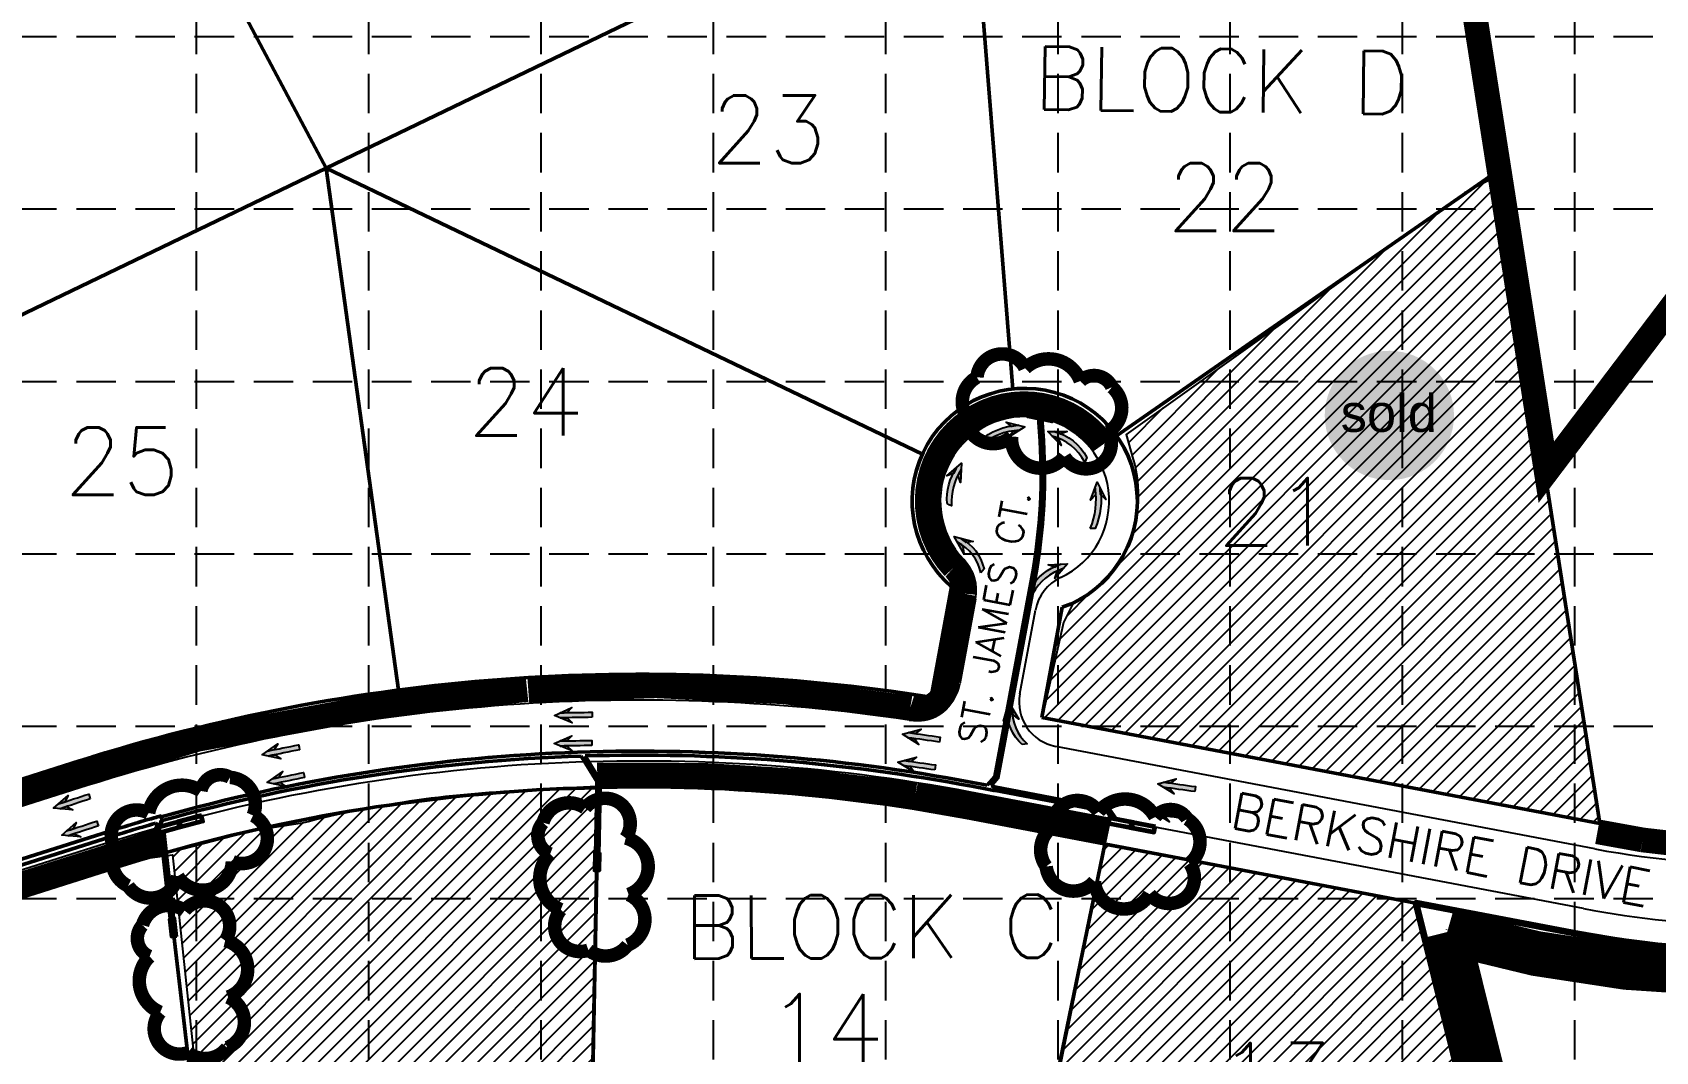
# Model space of a CAD drawing. Header units: feet. Extents: x 3975 to 8879, y 4296 to 7363.
# Drawn here: x 5742 to 6463, y 5379 to 5831 of the extents above; entities that cross this region are included whole.
import ezdxf
from ezdxf.enums import TextEntityAlignment as Align

# ---------------------------------------------------------------- set-up
doc = ezdxf.new("R2010")
doc.units = ezdxf.units.FT
doc.header["$LTSCALE"] = 100
doc.header["$MEASUREMENT"] = 0
for name, pattern in [('BORDER2', [0.875, 0.25, -0.125, 0.25, -0.125, 0, -0.125]), ('DASHED', [0.75, 0.5, -0.25]), ('HIDDEN', [0.375, 0.25, -0.125]), ('PHANTOM', [2.5, 1.25, -0.25, 0.25, -0.25, 0.25, -0.25]), ('PHANTOM2', [1.25, 0.625, -0.125, 0.125, -0.125, 0.125, -0.125])]:
    doc.linetypes.add(name, pattern=pattern)
for name, color, linetype in [('BASE', 7, 'Continuous'), ('E-Storm-Flow Arrows-Phase 2', 7, 'Continuous'), ('EROSION BLANKET', 84, 'Continuous'), ('grid', 254, 'HIDDEN'), ('LIMITS OF DISTURBANCE', 1, 'DASHED'), ('P-Paving-BOC', 7, 'Continuous'), ('P-Storm-Drainage Area-Paving Flow Arrows', 7, 'Continuous'), ('P-Survey-Block No', 7, 'Continuous'), ('P-Survey-Lot No', 150, 'Continuous'), ('P-Survey-Phase Lines', 150, 'Continuous'), ('SILT FENCE', 200, 'Continuous'), ('SODDED LOT', 2, 'Continuous'), ('street_names', 150, 'Continuous')]:
    doc.layers.add(name, color=color, linetype=linetype)
for name, color, linetype, lineweight in [('P-Storm-Headwalls', 7, 'Continuous', 40), ('P-Storm-Inlet', 7, 'Continuous', 50), ('P-Storm-Pipe', 7, 'Continuous', 50), ('P-Survey-Boundary', 150, 'PHANTOM', 90), ('P-Survey-Lot Lines', 150, 'BORDER2', 50), ('P-Survey-ROW', 150, 'PHANTOM2', 50)]:
    doc.layers.add(name, color=color, linetype=linetype, lineweight=lineweight)
doc.styles.add('L100', font='simplex', dxfattribs={"height": 4})
doc.styles.add('L140', font='simplex', dxfattribs={"height": 5.600000000000001})
doc.styles.add('ryland', font='ARIAL.TTF', dxfattribs={"height": 25})
pattern_1 = [(45, (0, 0), (-3.535533905932737, 3.535533905932738), [])]

# ---------------------------------------------------------------- blocks, each defined once
blk = doc.blocks.new('Sold')
h = blk.add_hatch(color=7)
h.paths.add_polyline_path([(38.78496247210744, 18.77409050585028, 1), (0.5207856342430404, 18.77409050585028, 1)])
h.paths.add_polyline_path([(2.416219880599712, 10.89449421479345), (36.58703529336928, 10.89449421479345), (36.58703529336928, 27.85845966292506), (2.416219880599712, 27.85845966292506)], flags=24)
at = {"layer": 'BASE', "color": 7, "style": 'ryland'}
blk.add_text('sold', height=11.12714691139804, dxfattribs=at).set_placement((19.50162758698563, 13.90398517682713), align=Align.CENTER)

msp = doc.modelspace()

# ---------------------------------------------------------------- hatches: boundary and pattern name
at = {"layer": 'P-Storm-Drainage Area-Paving Flow Arrows'}
h = msp.add_hatch(color=256, dxfattribs=at)
edge = h.paths.add_edge_path()
edge.add_arc((6181.304866310286, 5630.070109335438), 27.03941782992351, 91.99139492106133, 132.3654377791952, ccw=False)
edge.add_arc((11628.50512020365, -27464.25576764899), 33566.44135350265, 99.34095181264291, 99.34605968869894)
edge.add_line((6177.412540811847, 5656.607367677551), (6174.825085969067, 5658.459414501092))
edge.add_line((6174.825085969067, 5658.459414501092), (6183.145769899551, 5656.416752285019))
edge.add_line((6183.145769899551, 5656.416752285019), (6175.928197997927, 5651.800162001613))
edge.add_line((6175.928197997927, 5651.800162001613), (6177.780244821462, 5654.387616844396))
edge.add_arc((11628.87282421327, -27466.47551851275), 33566.44135353286, 99.34095181263439, 99.34605968869039, ccw=False)
edge.add_arc((6181.639185073949, 5627.932254724157), 26.95642822786542, 91.92652638874678, 132.4303063115344)
edge.add_line((6163.451874462229, 5647.828755811456), (6163.268022457424, 5648.938631228039))
edge.add_line((6163.268022457424, 5648.938631228039), (6163.084170452616, 5650.048506644618))
h = msp.add_hatch(color=256, dxfattribs=at)
edge = h.paths.add_edge_path()
edge.add_arc((6189.769275020745, 5630.620519897281), 22.36576380966777, 26.93824825255161, 75.76380162422012)
edge.add_arc((19568.91503397961, 36439.49789779356), 33566.44135348932, 246.5203642915588, 246.5254721676148)
edge.add_line((6198.01416843989, 5651.107306839519), (6199.184764505544, 5648.14847178986))
edge.add_line((6199.184764505544, 5648.14847178986), (6193.299439291756, 5654.374963348349))
edge.add_line((6193.299439291756, 5654.374963348349), (6201.86712298155, 5654.34261846283))
edge.add_line((6201.86712298155, 5654.34261846283), (6198.908287931893, 5653.17202239717))
edge.add_arc((19569.80915348182, 36441.56261338182), 33566.44135352146, 246.5203642915636, 246.5254721676196, ccw=False)
edge.add_arc((6190.62538368383, 5632.637703498007), 22.42119779501118, 27.002528736483725, 75.69952114032372, ccw=False)
edge.add_line((6210.602367931469, 5642.817595979393), (6210.155308185461, 5641.785238200566))
edge.add_line((6210.155308185461, 5641.785238200566), (6209.70824843946, 5640.75288042174))
h = msp.add_hatch(color=256, dxfattribs=at)
edge = h.paths.add_edge_path()
edge.add_arc((6175.519433511243, 5623.873706418003), 26.98540968799543, 147.3592793190226, 183.2686271614714, ccw=False)
edge.add_arc((36505.62226949046, -8693.769675377716), 33566.4413534845, 154.7239457533688, 154.7290536294248)
edge.add_line((6151.518264953472, 5635.722821520611), (6148.52418793154, 5634.645555171579))
edge.add_line((6148.52418793154, 5634.645555171579), (6154.932114137334, 5640.332798066084))
edge.add_line((6154.932114137334, 5640.332798066084), (6154.631202987985, 5631.770339162232))
edge.add_line((6154.631202987985, 5631.770339162232), (6153.553936638948, 5634.76441618416))
edge.add_arc((36507.65794122695, -8694.728080724368), 33566.44135353498, 154.7239457533902, 154.7290536294462, ccw=False)
edge.add_arc((6177.451685777169, 5622.942405740958), 26.88372415032252, 147.2890393168188, 183.3388671637043)
edge.add_line((6150.613595732913, 5621.376664074176), (6149.595759890173, 5621.855866742406))
edge.add_line((6149.595759890173, 5621.855866742406), (6148.577924047434, 5622.335069410631))
h = msp.add_hatch(color=256, dxfattribs=at)
edge = h.paths.add_edge_path()
edge.add_arc((6182.272245630355, 5623.9162225008), 32.48262632772731, 337.014389972121, 369.34474150033)
edge.add_arc((39736.42584796889, 7353.910712705396), 33566.44135351999, 182.9452845024264, 182.9503923784825)
edge.add_line((6214.477692937861, 5626.202105703537), (6212.348946229293, 5623.837060788366))
edge.add_line((6212.348946229293, 5623.837060788366), (6215.305768085541, 5631.878419784854))
edge.add_line((6215.305768085541, 5631.878419784854), (6219.089633664901, 5624.191508098275))
edge.add_line((6219.089633664901, 5624.191508098275), (6216.724588749727, 5626.320254806838))
edge.add_arc((39738.67274379096, 7354.028861849505), 33566.44135353227, 182.9452845024951, 182.9503923785511, ccw=False)
edge.add_arc((6184.383408129967, 5624.050605920708), 32.61394452188323, -22.918749324044825, 9.277880796535328, ccw=False)
edge.add_line((6214.422743306171, 5611.349908323797), (6213.299295400236, 5611.29083377215))
edge.add_line((6213.299295400236, 5611.29083377215), (6212.175847494303, 5611.231759220502))
h = msp.add_hatch(color=256, dxfattribs=at)
edge = h.paths.add_edge_path()
edge.add_arc((6143.915950974771, 5587.299474534095), 20.16511894908048, 12.23762468132107, 62.53440530672616)
edge.add_arc((26684.88691471872, 32159.9745877644), 33566.44135349795, 232.2894629001073, 232.2945707761633)
edge.add_line((6155.58384500085, 5603.361463921037), (6155.991147857871, 5600.205659050218))
edge.add_line((6155.991147857871, 5600.205659050218), (6151.817085844507, 5607.687868370238))
edge.add_line((6151.817085844507, 5607.687868370238), (6160.113900878565, 5605.550320641976))
edge.add_line((6160.113900878565, 5605.550320641976), (6156.958096007747, 5605.143017784951))
edge.add_arc((26686.26116574602, 32161.75614164872), 33566.44135352657, 232.2894629001011, 232.29457077615712, ccw=False)
edge.add_arc((6145.24597935388, 5589.047234746549), 20.21551366382112, 12.304660431351408, 62.46736955675391, ccw=False)
edge.add_line((6164.997107157035, 5593.35535999955), (6164.30998165358, 5592.464583067591))
edge.add_line((6164.30998165358, 5592.464583067591), (6163.622856150131, 5591.573806135633))
h = msp.add_hatch(color=256, dxfattribs=at)
edge = h.paths.add_edge_path()
edge.add_arc((6206.054230380088, 5573.3852404142), 23.15165141876166, 107.31158529660411, 151.5103638137891, ccw=False)
edge.add_arc((20877.29949198174, -24591.5679332839), 33566.44135352351, 115.9308442534637, 115.9359521295197)
edge.add_line((6196.47394634683, 5594.179472373733), (6193.465404473682, 5595.215655657486))
edge.add_line((6193.465404473682, 5595.215655657486), (6202.022942440299, 5595.633739321249))
edge.add_line((6202.022942440299, 5595.633739321249), (6196.423942357776, 5589.148567922136))
edge.add_line((6196.423942357776, 5589.148567922136), (6197.460125641524, 5592.157109795286))
edge.add_arc((20878.28567129684, -24593.59029585215), 33566.44135352325, 115.93084425350261, 115.9359521295587, ccw=False)
edge.add_arc((6206.994751478882, 5571.418441331001), 23.08503435424764, 107.2444337956226, 151.5775153147942)
edge.add_line((6186.692344341146, 5582.406210692905), (6186.199254693802, 5583.417391982134))
edge.add_line((6186.199254693802, 5583.417391982134), (6185.706165046454, 5584.428573271358))
h = msp.add_hatch(color=256, dxfattribs=at)
edge = h.paths.add_edge_path()
edge.add_arc((6203.110903848911, -7330.213342051056), 12859.45816224344, 90.94516535661927, 91.00811751297526)
edge.add_arc((5487.254356824363, 39090.12475457638), 33566.44135350855, 270.8357566806266, 270.8408645566826)
edge.add_line((5979.852902444194, 5527.298118379875), (5982.137985607559, 5525.083757312544))
edge.add_line((5982.137985607559, 5525.083757312544), (5974.210916631821, 5528.334576817507))
edge.add_line((5974.210916631821, 5528.334576817507), (5982.031902463507, 5531.832923658588))
edge.add_line((5982.031902463507, 5531.832923658588), (5979.81754139618, 5529.547840495219))
edge.add_arc((5487.218995766147, 39092.37447670192), 33566.44135351889, 270.8357566806437, 270.8408645566997, ccw=False)
edge.add_arc((5850.635679880945, 13346.31885320901), 7817.833291966575, 270.9248668151779, 271.0284160544751)
edge.add_line((5990.952359916487, 5529.744884373004), (5990.97004044049, 5528.620023315327))
edge.add_line((5990.97004044049, 5528.620023315327), (5990.987720964498, 5527.495162257653))
h = msp.add_hatch(color=256, dxfattribs=at)
edge = h.paths.add_edge_path()
edge.add_arc((6195.369083721607, 5530.390344997762), 20.11787540011546, 177.4628875876738, 228.3662336155931, ccw=False)
edge.add_arc((39460.74339111225, 9865.252292363386), 33566.44135349653, 187.4185239679698, 187.4236318440259)
edge.add_line((6175.657431293239, 5528.313534992992), (6173.719627077581, 5525.78966597464))
edge.add_line((6173.719627077581, 5525.78966597464), (6176.040268598375, 5534.037142736169))
edge.add_line((6176.040268598375, 5534.037142736169), (6180.412136928593, 5526.668763178681))
edge.add_line((6180.412136928593, 5526.668763178681), (6177.888267910239, 5528.606567394335))
edge.add_arc((39462.97422774965, 9865.545324774932), 33566.44135351808, 187.4185239679826, 187.4236318440386, ccw=False)
edge.add_arc((6197.549949216993, 5530.662253804126), 20.0689018728056, 177.3963245193803, 228.4327966839212)
edge.add_line((6184.234271824013, 5515.64714281731), (6183.118853515508, 5515.500626616641))
edge.add_line((6183.118853515508, 5515.500626616641), (6182.003435207007, 5515.354110415969))
h = msp.add_hatch(color=256, dxfattribs=at)
edge = h.paths.add_edge_path()
edge.add_arc((4342.411490192385, -7215.98191973432), 12859.4581622422, 81.94099378930933, 82.00394594566532)
edge.add_arc((10900.45536057056, 38744.35206724035), 33566.44135349843, 261.8315851133141, 261.8366929893701)
edge.add_line((6134.187229505013, 5518.027063703796), (6136.097591845135, 5515.482360237878))
edge.add_line((6136.097591845135, 5515.482360237878), (6128.776982528917, 5519.933756562546))
edge.add_line((6128.776982528917, 5519.933756562546), (6137.049103533825, 5522.164958946938))
edge.add_line((6137.049103533825, 5522.164958946938), (6134.504400067911, 5520.254596606812))
edge.add_arc((10900.77253113346, 38746.57960016377), 33566.44135351862, 261.8315851133191, 261.836692989375, ccw=False)
edge.add_arc((7230.288955180707, 13260.91692145533), 7817.833291966944, 261.9206952478569, 262.0242444871542)
edge.add_line((6145.532842267801, 5518.706542210599), (6145.374256986348, 5517.592775759085))
edge.add_line((6145.374256986348, 5517.592775759085), (6145.215671704898, 5516.479009307579))
h = msp.add_hatch(color=256, dxfattribs=at)
edge = h.paths.add_edge_path()
edge.add_arc((8423.021746684353, -7088.567282203124), 12859.45816224213, 101.4916975924246, 101.5546497487806)
edge.add_arc((-777.2420089704719, 38416.54656697802), 33566.44135350377, 281.3822889164237, 281.3873967924797)
edge.add_line((5850.1734976807, 5510.873061632351), (5852.825281358332, 5509.114356618127))
edge.add_line((5852.825281358332, 5509.114356618127), (5844.437117150034, 5510.859335476055))
edge.add_line((5844.437117150034, 5510.859335476055), (5851.485663363218, 5515.73008965591))
edge.add_line((5851.485663363218, 5515.73008965591), (5849.726958348999, 5513.078305978275))
edge.add_arc((-777.6885483225788, 38418.75181133414), 33566.4413535178, 281.3822889164544, 281.38739679251046, ccw=False)
edge.add_arc((4291.992502384839, 13174.15266818462), 7817.833291966964, 281.4713990509792, 281.5749482902765)
edge.add_line((5860.637605999981, 5515.310071558723), (5860.860875665829, 5514.207449385756))
edge.add_line((5860.860875665829, 5514.207449385756), (5861.084145331679, 5513.104827212794))
h = msp.add_hatch(color=256, dxfattribs=at)
edge = h.paths.add_edge_path()
edge.add_arc((6203.033718559923, -7342.742004741256), 12859.45816224346, 90.94516535662295, 91.00811751297894)
edge.add_arc((5487.177171524345, 39077.59609187598), 33566.4413534985, 270.8357566806442, 270.8408645567002)
edge.add_line((5979.775717154377, 5514.769455689675), (5982.060800317744, 5512.555094622342))
edge.add_line((5982.060800317744, 5512.555094622342), (5974.133731342004, 5515.805914127307))
edge.add_line((5974.133731342004, 5515.805914127307), (5981.954717173691, 5519.304260968388))
edge.add_line((5981.954717173691, 5519.304260968388), (5979.740356106364, 5517.019177805019))
edge.add_arc((5487.141810455926, 39079.84581402193), 33566.44135352939, 270.8357566806783, 270.8408645567343, ccw=False)
edge.add_arc((5850.558494590626, 13333.79019051982), 7817.833291967589, 270.9248668151815, 271.0284160544787)
edge.add_line((5990.875174626672, 5517.216221682803), (5990.892855150675, 5516.091360625126))
edge.add_line((5990.892855150675, 5516.091360625126), (5990.910535674682, 5514.966499567453))
h = msp.add_hatch(color=256, dxfattribs=at)
edge = h.paths.add_edge_path()
edge.add_arc((4340.374440467612, -7228.344111077256), 12859.45816224243, 81.94099378930201, 82.00394594565803)
edge.add_arc((10898.41831084744, 38731.98987589742), 33566.44135349843, 261.8315851133141, 261.8366929893701)
edge.add_line((6132.150179781895, 5505.664872360861), (6134.060542122017, 5503.120168894944))
edge.add_line((6134.060542122017, 5503.120168894944), (6126.739932805799, 5507.571565219612))
edge.add_line((6126.739932805799, 5507.571565219612), (6135.012053810708, 5509.802767604004))
edge.add_line((6135.012053810708, 5509.802767604004), (6132.467350344793, 5507.892405263876))
edge.add_arc((10898.73548141034, 38734.21740883104), 33566.44135352873, 261.8315851133215, 261.8366929893776, ccw=False)
edge.add_arc((7228.251905457589, 13248.55473011289), 7817.833291967442, 261.9206952478575, 262.0242444871547)
edge.add_line((6143.495792544683, 5506.344350867663), (6143.33720726323, 5505.230584416153))
edge.add_line((6143.33720726323, 5505.230584416153), (6143.17862198178, 5504.116817964643))
h = msp.add_hatch(color=256, dxfattribs=at)
edge = h.paths.add_edge_path()
edge.add_arc((8425.239036648114, -7100.898420495691), 12859.45816224213, 101.4916975924246, 101.5546497487806)
edge.add_arc((-775.024719006713, 38404.21542867525), 33566.44135349377, 281.3822889164272, 281.3873967924832)
edge.add_line((5852.390787644459, 5498.541923339784), (5855.042571322092, 5496.78321832556))
edge.add_line((5855.042571322092, 5496.78321832556), (5846.654407113794, 5498.528197183489))
edge.add_line((5846.654407113794, 5498.528197183489), (5853.702953326978, 5503.398951363344))
edge.add_line((5853.702953326978, 5503.398951363344), (5851.944248312759, 5500.747167685709))
edge.add_arc((-775.4712583690207, 38406.42067305178), 33566.44135352982, 281.38228891646804, 281.38739679252404, ccw=False)
edge.add_arc((4294.209792348598, 13161.82152989255), 7817.833291967458, 281.4713990509784, 281.5749482902757)
edge.add_line((5862.854895963741, 5502.978933266157), (5863.078165629589, 5501.87631109319))
edge.add_line((5863.078165629589, 5501.87631109319), (5863.301435295439, 5500.773688920227))
h = msp.add_hatch(color=256, dxfattribs=at)
edge = h.paths.add_edge_path()
edge.add_arc((4455.752975891158, -7237.968490682386), 12859.4581622422, 81.94099378930933, 82.00394594566532)
edge.add_arc((11013.79684626933, 38722.36549629228), 33566.44135349843, 261.8315851133141, 261.8366929893701)
edge.add_line((6247.528715203785, 5496.04049275573), (6249.439077543908, 5493.495789289813))
edge.add_line((6249.439077543908, 5493.495789289813), (6242.11846822769, 5497.947185614481))
edge.add_line((6242.11846822769, 5497.947185614481), (6250.390589232598, 5500.178387998872))
edge.add_line((6250.390589232598, 5500.178387998872), (6247.845885766684, 5498.268025658746))
edge.add_arc((11014.11401683223, 38724.59302921571), 33566.44135351862, 261.8315851133191, 261.836692989375, ccw=False)
edge.add_arc((7343.63044087948, 13238.93035050726), 7817.833291966944, 261.9206952478569, 262.0242444871542)
edge.add_line((6258.874327966574, 5496.719971262533), (6258.715742685121, 5495.60620481102))
edge.add_line((6258.715742685121, 5495.60620481102), (6258.557157403671, 5494.492438359513))
h = msp.add_hatch(color=256, dxfattribs=at)
edge = h.paths.add_edge_path()
edge.add_arc((9739.07430522627, -6739.719171527804), 12859.45816224301, 107.9865031860047, 108.0494553423606)
edge.add_arc((-4549.36936937139, 37432.67737833509), 33566.4413535022, 287.8770945100087, 287.8822023860647)
edge.add_line((5757.576085142446, 5487.836471926133), (5760.409782616648, 5486.389005648559))
edge.add_line((5760.409782616648, 5486.389005648559), (5751.878072653575, 5487.173973868294))
edge.add_line((5751.878072653575, 5487.173973868294), (5758.330435821705, 5492.810751276222))
edge.add_line((5758.330435821705, 5492.810751276222), (5756.882969544135, 5489.977053802018))
edge.add_arc((-4550.062484990105, 37434.81796023138), 33566.44135352788, 287.87709451003116, 287.8822023860872, ccw=False)
edge.add_arc((3342.577724211239, 12925.68328797493), 7817.833291967389, 287.9662046445575, 288.0697538838547)
edge.add_line((5767.471151903278, 5493.428633744522), (5767.817709702431, 5492.358342806574))
edge.add_line((5767.817709702431, 5492.358342806574), (5768.164267501586, 5491.288051868632))
h = msp.add_hatch(color=256, dxfattribs=at)
edge = h.paths.add_edge_path()
edge.add_arc((4453.715926166385, -7250.330682025321), 12859.45816224243, 81.94099378930201, 82.00394594565803)
edge.add_arc((11011.75979654622, 38710.00330494935), 33566.44135349843, 261.8315851133141, 261.8366929893701)
edge.add_line((6245.491665480668, 5483.678301412796), (6247.40202782079, 5481.133597946879))
edge.add_line((6247.40202782079, 5481.133597946879), (6240.081418504572, 5485.584994271547))
edge.add_line((6240.081418504572, 5485.584994271547), (6248.35353950948, 5487.816196655938))
edge.add_line((6248.35353950948, 5487.816196655938), (6245.808836043566, 5485.90583431581))
edge.add_arc((11012.07696710911, 38712.23083788298), 33566.44135352873, 261.8315851133215, 261.8366929893776, ccw=False)
edge.add_arc((7341.593391156362, 13226.56815916483), 7817.833291967442, 261.9206952478575, 262.0242444871547)
edge.add_line((6256.837278243456, 5484.357779919597), (6256.678692962003, 5483.244013468087))
edge.add_line((6256.678692962003, 5483.244013468087), (6256.520107680553, 5482.130247016577))
h = msp.add_hatch(color=256, dxfattribs=at)
edge = h.paths.add_edge_path()
edge.add_arc((9742.672178606888, -6751.720365364703), 12859.45816224301, 107.9865031860047, 108.0494553423606)
edge.add_arc((-4545.771495990772, 37420.67618449819), 33566.4413535022, 287.8770945100087, 287.8822023860647)
edge.add_line((5761.173958523064, 5475.835278089234), (5764.007655997267, 5474.38781181166))
edge.add_line((5764.007655997267, 5474.38781181166), (5755.475946034194, 5475.172780031395))
edge.add_line((5755.475946034194, 5475.172780031395), (5761.928309202323, 5480.809557439323))
edge.add_line((5761.928309202323, 5480.809557439323), (5760.480842924754, 5477.975859965119))
edge.add_arc((-4546.464611609486, 37422.81676639448), 33566.44135352788, 287.87709451003116, 287.8822023860872, ccw=False)
edge.add_arc((3346.175597591858, 12913.68209413804), 7817.833291967389, 287.9662046445575, 288.0697538838547)
edge.add_line((5771.069025283897, 5481.427439907623), (5771.41558308305, 5480.357148969675))
edge.add_line((5771.41558308305, 5480.357148969675), (5771.762140882205, 5479.286858031733))
at = {"layer": 'SODDED LOT'}
h = msp.add_hatch(dxfattribs=at)
h.set_pattern_fill('ANSI31', color=256, scale=40, style=0)
h.set_pattern_definition(pattern_1)
edge = h.paths.add_edge_path()
edge.add_line((6190.815909259729, 5527.394672238923), (6438.698896299409, 5480.619660199776))
edge.add_line((6438.698896299409, 5480.619660199776), (6392.694636957987, 5767.442598338406))
edge.add_line((6392.694636957987, 5767.442598338406), (6378.382258052114, 5760.292826674439))
edge.add_line((6378.382258052114, 5760.292826674439), (6228.102424666335, 5653.046223145218))
edge.add_line((6228.102424666335, 5653.046223145218), (6231.282955103763, 5641.924353731572))
edge.add_arc((6177.674457843566, 5626.593886262529), 55.75745879535651, -61.536394871986715, 15.958985533663224, ccw=False)
edge.add_line((6204.248486698378, 5577.576387328581), (6200.272827682869, 5569.63219897165))
edge.add_line((6200.272827682869, 5569.63219897165), (6190.815909259729, 5527.394672238923))
h = msp.add_hatch(dxfattribs=at)
h.set_pattern_fill('ANSI31', color=256, scale=40, style=0)
h.set_pattern_definition(pattern_1)
edge = h.paths.add_edge_path()
edge.add_line((5844.415975392518, 4898.000750059886), (5981.124458747012, 4863.289022463678))
edge.add_line((5981.124458747012, 4863.289022463678), (5993.390578852841, 5495.810178721661))
edge.add_line((5993.390578852841, 5495.810178721661), (5964.736295986817, 5495.025832853934))
edge.add_arc((5977.25376350136, 5037.728778472319), 457.4683409145151, 91.567950215954, 104.5550434135952)
edge.add_line((5862.287405284225, 5480.515430729779), (5840.272292856758, 5477.041674553499))
edge.add_line((5840.272292856758, 5477.041674553499), (5794.626107439586, 5465.144637293708))
edge.add_line((5794.626107439586, 5465.144637293708), (5804.647855792418, 5466.489642430013))
edge.add_line((5804.647855792418, 5466.489642430013), (5835.832843775081, 5172.754932654775))
edge.add_line((5835.832843775081, 5172.754932654775), (5844.415975392518, 4898.000750059886))
h = msp.add_hatch(dxfattribs=at)
h.set_pattern_fill('ANSI31', color=256, scale=40, style=0)
h.set_pattern_definition(pattern_1)
h.paths.add_polyline_path([(6218.714811914024, 5470.767843269919), (6175.323173186634, 5256.082276307005), (6414.244830562429, 5213.436124054646), (6356.038854756242, 5444.943804649272)])

# ---------------------------------------------------------------- linework, layer by layer
at = {"layer": 'BASE', "color": 170, "const_width": 6}
for points in [[(6183.245396747847, 5682.40097456533, 0.5205670505517462), (6183.245396747847, 5682.40097456533, 0.7651954600696135), (6161.878802005389, 5678.402538328219, 0.4178788784126488), (6156.879934661951, 5661.541347851469, 0.6649002420699669), (6177.254863039805, 5652.126264159686, 0.744833174426672), (6200.712363766768, 5643.158857136495, 0.9756416855879776), (6220.160390296904, 5654.300396982955, 0.5205670505517462), (6221.818218005279, 5674.01530839916, 0.5205670505517462), (6207.785575666478, 5676.725120336338, 0.5402640007904789), (6183.245396747847, 5682.40097456533)], [(5794.050404707747, 5485.003104208555, 0.5205670505517462), (5794.050404707747, 5485.003104208555, 0.7651954600696135), (5779.092960676024, 5469.229907599481, 0.4178788784126488), (5784.936722512188, 5452.642597190234, 0.6649002420699669), (5806.960413093651, 5456.971403087705, 0.744833174426672), (5831.217810067257, 5463.471204710825, 0.9756416855879776), (5840.430897145766, 5483.903499553815, 0.5205670505517462), (5830.207281317919, 5500.841734534594, 0.5205670505517462), (5817.253523388775, 5494.803664705859, 0.5402640007904789), (5794.050404707747, 5485.003104208555)], [(5977.051670953623, 5442.088885583616, 0.5205670505517462), (5977.051670953623, 5442.088885583616, 0.7651954600696135), (5989.337591755013, 5424.156372840204, 0.4178788784126488), (6006.781532397978, 5426.391849043431, 0.6649002420699669), (6007.167335786274, 5448.83361062918, 0.744833174426672), (6005.898821349635, 5473.914671216783, 0.9756416855879776), (5987.852803398816, 5487.207559623212, 0.5205670505517462), (5969.147286515165, 5480.763200619014, 0.5205670505517462), (5972.33470539631, 5466.831277111483, 0.5402640007904789), (5977.051670953623, 5442.088885583616)], [(6215.893460385703, 5485.530549879915, 0.5205670505517462), (6215.893460385703, 5485.530549879915, 0.7651954600696135), (6195.2627636384, 5478.682687808336, 0.4178788784126488), (6192.587215132107, 5461.300804734256, 0.6649002420699669), (6214.047150138072, 5454.724126479556, 0.744833174426672), (6238.500937903725, 5449.007397258453, 0.9756416855879776), (6256.265802205057, 5462.673751652448, 0.5205670505517462), (6255.245466713937, 5482.431915543484, 0.5205670505517462), (6240.975401276178, 5483.221449675517, 0.5402640007904789), (6215.893460385703, 5485.530549879915)], [(5799.203110583129, 5396.575020970297, 0.5205670505517462), (5799.203110583129, 5396.575020970297, 0.7651954600696135), (5811.489031384519, 5378.642508226886, 0.4178788784126488), (5828.932972027485, 5380.877984430113, 0.6649002420699669), (5829.31877541578, 5403.319746015862, 0.744833174426672), (5828.050260979141, 5428.400806603465, 0.9756416855879776), (5810.004243028322, 5441.693695009893, 0.5205670505517462), (5791.298726144671, 5435.249336005696, 0.5205670505517462), (5794.486145025816, 5421.317412498165, 0.5402640007904789), (5799.203110583129, 5396.575020970297)]]:
    msp.add_lwpolyline(points, format="xyb", close=True, dxfattribs=at)
at = {"layer": 'E-Storm-Flow Arrows-Phase 2'}
for points, elevation in [([(6265.40734450507, 5404.02336555003, 0, 10.00000022769336, 0), (6291.426620590069, 5418.956458899946, 0, 0, 0), (6328.800659587921, 5440.40632596754, 0, 0, 0)], 58035.42817382812), ([(6369.65798484175, 5433.355848747147, 0, 0.3574907698503117, 0), (6370.713432382769, 5433.165514050089, 0, 0.3574907698503117, 0)], 57536.42817382812)]:
    msp.add_lwpolyline(points, format="xyseb", dxfattribs=dict(at, elevation=elevation))
at = {"layer": 'E-Storm-Flow Arrows-Phase 2', "elevation": 57536.42817382812}
msp.add_lwpolyline([(6439.937418858782, 5420.681969408553), (6441.589644895615, 5420.384014342128)], dxfattribs=at)
at = {"layer": 'EROSION BLANKET', "color": 84, "linetype": 'ByBlock', "const_width": 11}
for points in [[(5962.093316268636, 5539.810347064806), (5901.173856601426, 5533.427377924512), (5815.690095014686, 5517.715464167914), (5760.000326134139, 5500.844565049874), (5472.398568066988, 5409.7881694671, -0.4513104263995939), (5454.658588880158, 5420.452572288883, 0.0035002329709656), (5447.574518412517, 5457.558397688596, -0.04831103182672204), (5442.240051036466, 5511.211931146243, -0.02564122082170086), (5446.77065532348, 5604.131917050909, -0.05237398076521765), (5473.460564845007, 5703.739067641092, -0.07599047793111807), (5537.678384271609, 5822.189894291692, -0.1087080652491462), (5694.333207097361, 5955.270491791882, 0.004121475811404957), (5769.474730474869, 5988.453058394443, 0.06106602834961535), (5875.394041672995, 6024.437054127606, 0.06205148045567514), (6036.16195374113, 6108.266692114074), (6130.60207911338, 6173.055272764361), (6211.859790973323, 6246.406202870014), (6350.144383762994, 6372.553688039745), (6404.316176514259, 6418.834631139976, -0.1541814146287054), (6670.234977503556, 6508.1196239568, -0.1214756129499096), (6892.164592531704, 6463.585123816689, -0.02602824284940595), (6951.140104333475, 6431.399479257991), (7209.303391734238, 6236.986240166581, -0.4465848301274739), (7210.796816178436, 6219.448635231014, -2.521704239711839)], [(6668.096434800804, 5899.804415326074), (6675.092323799528, 5892.177022774127, 0.09641511592745866), (6867.797136020623, 5749.799073022308, -0.3876508844492801), (6874.793025019348, 5732.637443957103), (6846.173489448674, 5674.160787216655, -0.08425999434670182), (6776.903524291416, 5577.799388726264, -0.1156573168268072), (6627.336000025231, 5486.281228382271, -0.1211775602172917), (6457.419152574987, 5473.061937162582), (6437.387638603741, 5476.69658401465)], [(6217.953311542487, 5648.660648555141, 1.070074134161882), (6151.541597527148, 5593.963594546685, -0.2375433304262574), (6156.031009542525, 5582.401499109908), (6147.987468315119, 5541.013012086451, -0.4473340241954947), (6132.24176794815, 5531.626354184171, 0.06013124016341598), (5962.635726644601, 5539.64518465487)], [(6220.344854982273, 5476.666058944236), (6215.775582912645, 5477.632034976004), (6134.543147428898, 5493.123974186798, 0.04391845290940098), (5993.267692720024, 5501.918539083256, 0.04391845290940098)]]:
    msp.add_lwpolyline(points, format="xyb", dxfattribs=at)
msp.add_lwpolyline([(5801.059090630941, 5473.420145377696), (5625.388636807319, 5418.031949767964)], dxfattribs=at)
at = {"layer": 'grid', "color": 253, "linetype": 'HIDDEN', "ltscale": 0.7}
for p, q in [((5815.219592283565, 7283.096206917875), (5815.219592283564, 4605.258333728414)), ((5891.719592283581, 7283.096206917875), (5891.71959228358, 4605.258333728414)), ((5968.219592283596, 7283.096206917875), (5968.219592283596, 4605.258333728414)), ((6044.719592283612, 7283.096206917875), (6044.719592283612, 4605.258333728414)), ((6121.219592283627, 7283.096206917875), (6121.219592283627, 4605.258333728414)), ((6197.719592283644, 7283.096206917875), (6197.719592283644, 4605.258333728414)), ((6274.219592283659, 7283.096206917875), (6274.219592283659, 4605.258333728414)), ((6350.719592283675, 7283.096206917875), (6350.719592283675, 4605.258333728414)), ((6427.219592283691, 7283.096206917875), (6427.219592283691, 4605.258333728414)), ((4055.719592283204, 5829.596206917577), (8798.719592284177, 5829.596206917577)), ((4055.719592283204, 5753.09620691756), (8798.719592284177, 5753.09620691756)), ((4055.719592283204, 5676.596206917545), (8798.719592284177, 5676.596206917545)), ((4055.719592283204, 5600.096206917529), (8798.719592284177, 5600.096206917529)), ((4055.719592283204, 5523.596206917513), (8798.719592284177, 5523.596206917513)), ((4055.719592283204, 5447.096206917498), (8798.719592284177, 5447.096206917498))]:
    msp.add_line(p, q, dxfattribs=at)
at = {"layer": 'LIMITS OF DISTURBANCE', "ltscale": 1.2, "const_width": 20}
msp.add_lwpolyline([(7331.567630040239, 5639.5620655325), (7113.695589678979, 5274.182013418544), (6927.061499817732, 5154.706853332005), (6918.287787895968, 5167.287278027874), (6825.198646738454, 5549.668953406945), (6790.894945482736, 5517.638693272263, -0.093418098452288), (6611.183803569196, 5426.543468707558, -0.1287386968742806), (6370.651054710315, 5432.171591735918), (6428.605280850772, 5199.500259098077), (6173.989098830554, 5246.931621970256), (5999.072936301336, 5241.931195901034), (5991.073903871611, 4851.105512068629), (5958.958972185877, 4857.141259755957), (5891.519555677964, 4597.089300677872), (5498.203310712035, 4695.312543252028), (5435.20373437552, 4683.71992147711), (4816.248620462908, 6301.573830089794)], format="xyb", dxfattribs=at)
at = {"layer": 'P-Paving-BOC'}
for p, q in [((6161.27691443952, 5579.981324521265), (6154.302902334758, 5542.411545731366)), ((6180.92193582489, 5537.874479035067), (6187.823420265402, 5575.053543231835)), ((6436.248949488316, 5469.095144041115), (6196.853168112363, 5514.57571194731)), ((5766.827585452397, 5497.194615559351), (5474.815236282867, 5404.794499224582)), ((6431.209607250523, 5442.569589762074), (6159.04056334024, 5494.276443627164)), ((5774.973015978453, 5471.452588414132), (5482.529939243252, 5378.916178948988))]:
    msp.add_line(p, q, dxfattribs=at)
for centre, radius, start, end in [((6183.079478881018, 5623.465783627646), 37.50000000000048, 295.1182155172882, 223.8497468168794), ((6141.612836049979, 5583.631532883806), 19.99999999999985, 349.483981167083, 43.84974681687544), ((6207.487498654944, 5571.403334869296), 19.99999999999992, 115.1182155172884, 169.483981167086), ((6134.638823945217, 5546.061754093907), 19.99999999999919, 261.5560660361207, 349.483981167083), ((6012.246390376373, 4721.596871758039), 813.5000000000002, 81.556066036122, 107.5586927675776), ((6200.586014214432, 5534.224270672528), 20.00000000000108, 169.483981167086, 259.2431025551582), ((6012.246390376375, 4721.596871758038), 786.5000000000011, 79.24310255515697, 107.5586927675778), ((6508.386200410803, 5848.80354140592), 386.5000000000015, 259.2431025551565, 284.0313896606127), ((6508.386200410804, 5848.803541405916), 413.4999999999981, 259.2431025551564, 279.5954091251141)]:
    msp.add_arc(centre, radius, start, end, dxfattribs=at)
at = {"layer": 'P-Storm-Drainage Area-Paving Flow Arrows', "elevation": 471.7338899777806}
for points in [[(6163.084170452616, 5650.048506644618, -0.1780102794908107), (6180.36526274165, 5657.093196903571, 2.228731374401946e-05), (6177.412540811847, 5656.607367677551), (6174.825085969067, 5658.459414501092), (6183.145769899551, 5656.416752285019), (6175.928197997927, 5651.800162001613), (6177.780244821462, 5654.387616844396, -2.228731374401946e-05), (6180.732966751268, 5654.873446070415, 0.1785943610458665), (6163.451874462229, 5647.828755811456), (6163.268022457424, 5648.938631228039), (6163.084170452616, 5650.048506644618)], [(6209.70824843946, 5640.75288042174, 0.2163243654170142), (6195.2694594941, 5652.299435035012, 2.228731374401946e-05), (6198.01416843989, 5651.107306839519), (6199.184764505544, 5648.14847178986), (6193.299439291756, 5654.374963348349), (6201.86712298155, 5654.34261846283), (6198.908287931893, 5653.17202239717, -2.228731374401946e-05), (6196.163578986101, 5654.364150592663, -0.2157372330698199), (6210.602367931469, 5642.817595979393), (6210.155308185461, 5641.785238200566), (6209.70824843946, 5640.75288042174)], [(6148.577924047434, 5622.335069410631, -0.1579789985604692), (6152.795849152833, 5638.428810331587, 2.228731374401946e-05), (6151.518264953472, 5635.722821520611), (6148.52418793154, 5634.645555171579), (6154.932114137334, 5640.332798066084), (6154.631202987985, 5631.770339162232), (6153.553936638948, 5634.76441618416, -2.228731374401946e-05), (6154.831520838311, 5637.47040499514, 0.1586073169920413), (6150.613595732913, 5621.376664074176), (6149.595759890173, 5621.855866742406), (6148.577924047434, 5622.335069410631)], [(6212.175847494303, 5611.231759220502, 0.1420110347574554), (6214.323802212305, 5629.190569268011, 2.228731374401946e-05), (6214.477692937861, 5626.202105703537), (6212.348946229293, 5623.837060788366), (6215.305768085541, 5631.878419784854), (6219.089633664901, 5624.191508098275), (6216.724588749727, 5626.320254806838, -2.228731374401946e-05), (6216.570698024168, 5629.308718371312, -0.1414158473839051), (6214.422743306171, 5611.349908323797), (6213.299295400236, 5611.29083377215), (6212.175847494303, 5611.231759220502)], [(6163.622856150131, 5591.573806135633, 0.2230536481811901), (6153.216424308938, 5605.191741522685, 2.228731374401946e-05), (6155.58384500085, 5603.361463921037), (6155.991147857871, 5600.205659050218), (6151.817085844507, 5607.687868370238), (6160.113900878565, 5605.550320641976), (6156.958096007747, 5605.143017784951, -2.228731374401946e-05), (6154.590675315833, 5606.973295386601, -0.222439625626766), (6164.997107157035, 5593.35535999955), (6164.30998165358, 5592.464583067591), (6163.622856150131, 5591.573806135633)], [(6185.706165046454, 5584.428573271358, -0.1952805671679894), (6199.165041573518, 5595.488137079643, 2.228731374401946e-05), (6196.47394634683, 5594.179472373733), (6193.465404473682, 5595.215655657486), (6202.022942440299, 5595.633739321249), (6196.423942357776, 5589.148567922136), (6197.460125641524, 5592.157109795286, -2.228731374401946e-05), (6200.151220868212, 5593.465774501197, 0.1958889913571212), (6186.692344341146, 5582.406210692905), (6186.199254693802, 5583.417391982134), (6185.706165046454, 5584.428573271358)], [(5990.987720964498, 5527.495162257653, 0.0002746806068187717), (5976.860799501659, 5527.254336958383, 2.228731374401946e-05), (5979.852902444194, 5527.298118379875), (5982.137985607559, 5525.083757312544), (5974.210916631821, 5528.334576817507), (5982.031902463507, 5531.832923658588), (5979.81754139618, 5529.547840495219, -2.228731374401946e-05), (5976.825438453644, 5529.504059073726, 0.0004518188216629681), (5990.952359916487, 5529.744884373004), (5990.97004044049, 5528.620023315327), (5990.987720964498, 5527.495162257653)], [(6182.003435207007, 5515.354110415969, -0.2258336147932134), (6175.270928702821, 5531.280892837807, 2.228731374401946e-05), (6175.657431293239, 5528.313534992992), (6173.719627077581, 5525.78966597464), (6176.040268598375, 5534.037142736169), (6180.412136928593, 5526.668763178681), (6177.888267910239, 5528.606567394335, -2.228731374401946e-05), (6177.50176531982, 5531.573925239152, 0.2264441922760084), (6184.234271824013, 5515.64714281731), (6183.118853515508, 5515.500626616641), (6182.003435207007, 5515.354110415969)], [(6145.215671704898, 5516.479009307579, 0.0002746806068187717), (6131.22514632994, 5518.452104990662, 2.228731374401946e-05), (6134.187229505013, 5518.027063703796), (6136.097591845135, 5515.482360237878), (6128.776982528917, 5519.933756562546), (6137.049103533825, 5522.164958946938), (6134.504400067911, 5520.254596606812, -2.228731374401946e-05), (6131.542316892836, 5520.679637893678, 0.0004518188216629681), (6145.532842267801, 5518.706542210599), (6145.374256986348, 5517.592775759085), (6145.215671704898, 5516.479009307579)], [(5861.084145331679, 5513.104827212794, 0.0002746806068187717), (5847.239955071595, 5510.282363238792, 2.228731374401946e-05), (5850.1734976807, 5510.873061632351), (5852.825281358332, 5509.114356618127), (5844.437117150034, 5510.859335476055), (5851.485663363218, 5515.73008965591), (5849.726958348999, 5513.078305978275, -2.228731374401946e-05), (5846.793415739892, 5512.487607584714, 0.0004518188216629681), (5860.637605999981, 5515.310071558723), (5860.860875665829, 5514.207449385756), (5861.084145331679, 5513.104827212794)], [(5990.910535674682, 5514.966499567453, 0.0002746806068187717), (5976.783614211843, 5514.725674268182, 2.228731374401946e-05), (5979.775717154377, 5514.769455689675), (5982.060800317744, 5512.555094622342), (5974.133731342004, 5515.805914127307), (5981.954717173691, 5519.304260968388), (5979.740356106364, 5517.019177805019, -2.228731374401946e-05), (5976.748253163827, 5516.975396383525, 0.0004518188216629681), (5990.875174626672, 5517.216221682803), (5990.892855150675, 5516.091360625126), (5990.910535674682, 5514.966499567453)], [(6143.17862198178, 5504.116817964643, 0.0002746806068187717), (6129.188096606822, 5506.089913647727, 2.228731374401946e-05), (6132.150179781895, 5505.664872360861), (6134.060542122017, 5503.120168894944), (6126.739932805799, 5507.571565219612), (6135.012053810708, 5509.802767604004), (6132.467350344793, 5507.892405263876, -2.228731374401946e-05), (6129.505267169718, 5508.317446550742, 0.0004518188216629681), (6143.495792544683, 5506.344350867663), (6143.33720726323, 5505.230584416153), (6143.17862198178, 5504.116817964643)], [(5863.301435295439, 5500.773688920227, 0.0002746806068187717), (5849.457245035354, 5497.951224946225, 2.228731374401946e-05), (5852.390787644459, 5498.541923339784), (5855.042571322092, 5496.78321832556), (5846.654407113794, 5498.528197183489), (5853.702953326978, 5503.398951363344), (5851.944248312759, 5500.747167685709, -2.228731374401946e-05), (5849.010705703651, 5500.156469292147, 0.0004518188216629681), (5862.854895963741, 5502.978933266157), (5863.078165629589, 5501.87631109319), (5863.301435295439, 5500.773688920227)], [(6258.557157403671, 5494.492438359513, 0.0002746806068187717), (6244.566632028713, 5496.465534042596, 2.228731374401946e-05), (6247.528715203785, 5496.04049275573), (6249.439077543908, 5493.495789289813), (6242.11846822769, 5497.947185614481), (6250.390589232598, 5500.178387998872), (6247.845885766684, 5498.268025658746, -2.228731374401946e-05), (6244.883802591609, 5498.693066945612, 0.0004518188216629681), (6258.874327966574, 5496.719971262533), (6258.715742685121, 5495.60620481102), (6258.557157403671, 5494.492438359513)], [(5768.164267501586, 5491.288051868632, 0.0002746806068187717), (5754.728185421867, 5486.917742361396, 2.228731374401946e-05), (5757.576085142446, 5487.836471926133), (5760.409782616648, 5486.389005648559), (5751.878072653575, 5487.173973868294), (5758.330435821705, 5492.810751276222), (5756.882969544135, 5489.977053802018, -2.228731374401946e-05), (5754.035069823555, 5489.05832423728, 0.0004518188216629681), (5767.471151903278, 5493.428633744522), (5767.817709702431, 5492.358342806574), (5768.164267501586, 5491.288051868632)], [(6256.520107680553, 5482.130247016577, 0.0002746806068187717), (6242.529582305595, 5484.103342699662, 2.228731374401946e-05), (6245.491665480668, 5483.678301412796), (6247.40202782079, 5481.133597946879), (6240.081418504572, 5485.584994271547), (6248.35353950948, 5487.816196655938), (6245.808836043566, 5485.90583431581, -2.228731374401946e-05), (6242.846752868491, 5486.330875602676, 0.0004518188216629681), (6256.837278243456, 5484.357779919597), (6256.678692962003, 5483.244013468087), (6256.520107680553, 5482.130247016577)], [(5771.762140882205, 5479.286858031733, 0.0002746806068187717), (5758.326058802486, 5474.916548524498, 2.228731374401946e-05), (5761.173958523064, 5475.835278089234), (5764.007655997267, 5474.38781181166), (5755.475946034194, 5475.172780031395), (5761.928309202323, 5480.809557439323), (5760.480842924754, 5477.975859965119, -2.228731374401946e-05), (5757.632943204174, 5477.057130400381, 0.0004518188216629681), (5771.069025283897, 5481.427439907623), (5771.41558308305, 5480.357148969675), (5771.762140882205, 5479.286858031733)]]:
    msp.add_lwpolyline(points, format="xyb", dxfattribs=at)
at = {"layer": 'P-Storm-Headwalls'}
msp.add_line((5805.823249354193, 5437.077809075254), (5805.823249354193, 5437.077809075254), dxfattribs=at)
for points in [[(5994.537931550826, 5467.363571639315), (5992.038437559104, 5467.413868610949), (5991.877487249876, 5459.415487837442), (5994.376981241598, 5459.36519086581), (5994.537931550826, 5467.363571639315), (5994.537931550826, 5467.363571639315)], [(5993.877082443253, 5459.375250260137), (5994.017913963827, 5466.373833436955), (5992.518217568795, 5466.404011619934), (5992.377386048221, 5459.405428443116)], [(5806.101716271899, 5430.193975157235), (5805.311920713834, 5437.149276946263), (5803.821498901899, 5436.980035040963), (5804.611294459964, 5430.024733251935)]]:
    msp.add_lwpolyline(points, dxfattribs=at)
msp.add_lwpolyline([(5806.598523542544, 5430.250389125669), (5805.695900047614, 5438.199305455986), (5803.211863694388, 5437.917235613821), (5804.114487189318, 5429.968319283501)], close=True, dxfattribs=at)
at = {"layer": 'P-Storm-Inlet'}
for points in [[(6195.818993684297, 5661.656750029362), (6185.052071258015, 5663.909166835017), (6184.437775765562, 5660.972733446031), (6195.204698191847, 5658.720316640376)], [(6185.02956391247, 5661.359756428788), (6194.817675209091, 5659.312104787283), (6195.227205537391, 5661.269727046606), (6185.43909424077, 5663.317378688111), (6185.02956391247, 5661.359756428788)], [(5807.882708259455, 5481.603265518803), (5797.280267554444, 5478.672693715093), (5798.079514410001, 5475.781118977363), (5808.681955115012, 5478.711690781072)], [(5798.428235723696, 5476.396255909579), (5808.066818182798, 5479.060412094767), (5807.533986945761, 5480.988128586589), (5797.895404486657, 5478.323972401398), (5798.428235723696, 5476.396255909579)], [(5817.562173752168, 5484.140186545121), (5806.923333074142, 5481.344642049397), (5807.68575430025, 5478.443140046298), (5818.324594978274, 5481.238684542023)], [(5808.04226776308, 5479.053793917834), (5817.71394110674, 5481.595198004854), (5817.205660289337, 5483.529532673587), (5807.533986945675, 5480.988128586565), (5808.04226776308, 5479.053793917834)], [(6231.348524934992, 5481.04827273573), (6220.541817636123, 5483.101338091868), (6219.981890720812, 5480.154054283086), (6230.788598019682, 5478.100988926948)], [(6220.566425841495, 5480.551947098666), (6230.390705204103, 5478.685524047631), (6230.76398981431, 5480.650379920151), (6220.939710451701, 5482.516802971186), (6220.566425841495, 5480.551947098666)], [(6241.172804297601, 5479.181849684695), (6230.366096998731, 5481.234915040834), (6229.806170083421, 5478.287631232051), (6240.61287738229, 5476.234565875913)], [(6230.390705204104, 5478.685524047631), (6240.214984566712, 5476.819100996596), (6240.588269176918, 5478.783956869116), (6230.76398981431, 5480.650379920151), (6230.390705204104, 5478.685524047631)]]:
    msp.add_lwpolyline(points, close=True, dxfattribs=at)
at = {"layer": 'P-Storm-Pipe'}
for points in [[(6189.159036349909, 5660.495879756483), (6189.641579656794, 5654.246626522987, -0.06524293413038358), (6186.194906199557, 5589.566898769088), (6169.806264576984, 5501.279463763609), (6166.403173108183, 5497.330943026637)], [(6190.68820277165, 5660.175981459588), (6191.137127803557, 5654.362107000634, -0.06524293413038382), (6187.669712078773, 5589.293133141897), (6171.207098039466, 5500.607200500979), (6168.104788208562, 5497.007669071355)], [(6166.403173108183, 5497.330943026637), (6159.857123425067, 5498.574565848305, 0.1155116155599827), (5799.569683546953, 5483.339534339829)], [(5800.049415544487, 5481.656546715997, -0.05987519283699519), (5986.180599589933, 5510.291261351168, -0.05987519283699519)], [(5987.903634776681, 5510.346322391644, -0.05470345678502356), (6159.530499391136, 5496.855316959849), (6166.431052220164, 5495.544345397498), (6169.378336028946, 5494.984418482187), (6169.704960062877, 5496.703667370643), (6168.104788208563, 5497.007669071355)], [(5492.879216366684, 5384.550906819701), (5774.294230101282, 5473.597757342901, -0.007554652579588877), (5797.123393676158, 5480.443798872276, -0.007554652579588877)], [(5798.79115121284, 5480.914610553322, -0.0004428539867234625), (5800.150252859593, 5481.295361615947), (5799.468841106542, 5483.700720998237, 0.0009478698529928944), (5796.580877208802, 5482.888503742897, 0.007600411323781802), (5773.540023571092, 5475.981278374866), (5493.471495914487, 5387.360490210342)]]:
    msp.add_lwpolyline(points, format="xyb", dxfattribs=at)
for points in [[(5992.518217568795, 5466.404011619934), (5993.121373250249, 5496.377665160287), (5993.059083032125, 5499.004156237358), (5986.180599589933, 5510.291261351168)], [(5994.017913963828, 5466.373833436955), (5994.621731133784, 5496.380359464124), (5994.549131969225, 5499.441531244563), (5987.903634776681, 5510.346322391644)], [(6221.862784418275, 5482.341436772258), (6219.674373932594, 5485.55637993601), (6169.401666317084, 5495.107221974219)], [(6223.946828785545, 5481.945508653474), (6220.564739853129, 5486.91405717927), (6169.681629774739, 5496.58086387861)], [(5798.992444006936, 5478.627200042574), (5797.123393676158, 5480.443798872276)], [(5800.668079592935, 5479.090354757441), (5798.79115121284, 5480.914610553322)], [(5799.317748931138, 5476.642122158425), (5803.821498901898, 5436.980035040963)], [(5800.78144803461, 5477.04669648627), (5805.311920713833, 5437.149276946263)]]:
    msp.add_lwpolyline(points, dxfattribs=at)
at = {"layer": 'P-Survey-Boundary', "color": 7, "linetype": 'Continuous'}
msp.add_lwpolyline([(7321.698057695427, 5643.104620030987), (7106.09888251486, 5282.664617171342), (6930.118841495976, 5170.425638269211), (6830.312374631881, 5571.335456121529, -0.2679438378217789), (6429.063220741918, 5431.271668495057), (6356.807992162486, 5444.998764315614), (6414.661050971965, 5212.610423176457), (6174.479118325678, 5257.234534801088), (5988.945947777127, 5251.602473272091), (5981.130911578904, 4863.23642680438), (5951.155379510936, 4870.842437243157), (5884.848605756316, 4609.525306665441), (5498.820172925957, 4706.628230679811), (5441.678255831914, 4696.208945178326, 0.003285907777149729), (5414.599644145794, 4767.188474590042), (5206.953749439431, 5300.9191861025), (5107.501224039069, 5584.131465482279), (4831.560401239404, 6293.406704930021)], format="xyb", dxfattribs=at)
at = {"layer": 'P-Survey-Lot Lines', "color": 7, "linetype": 'Continuous'}
for p, q in [((6356.452798518979, 6004.268943936366), (5735.575709407201, 5705.026697428098)), ((6438.395335997009, 5480.393065308113), (6356.452798518986, 6004.268943936366)), ((5872.892913951124, 5771.209053795514), (5762.182631369825, 5979.42127573006)), ((6627.292535637423, 5914.567121976541), (6414.32379368005, 5634.287498765403)), ((6159.040511061852, 5909.122742823489), (6177.750475552135, 5673.180989787537)), ((5872.892913951124, 5771.209053795514), (5905.009507493121, 5539.597636396729)), ((5872.892913951124, 5771.209053795514), (6137.628342932316, 5644.303111694664)), ((6393.10212649115, 5769.962081060608), (6223.841852573249, 5652.421420228744)), ((5993.871552192017, 5496.379012312205), (5988.945947777128, 5251.60247327209)), ((6218.616631412352, 5471.252449867306), (6174.479118325678, 5257.234534801088)), ((5801.02958927716, 5467.25930405124), (5835.540493690194, 5172.656786592199))]:
    msp.add_line(p, q, dxfattribs=at)
at = {"layer": 'P-Survey-Phase Lines', "color": 7, "linetype": 'ByBlock'}
msp.add_lwpolyline([(5773.041499258108, 7110.225780166576, 16, 16, 0), (5893.187534440085, 6767.694763203979, 11, 11, 0), (5937.525149732015, 6670.557288501905, 11, 11, 0), (6244.320710471477, 6337.839534958244, 11, 11, 0), (6219.026814310282, 6313.192461795068, 11, 11, 0), (6416.721756524164, 6089.614884119293, 11, 11, 0), (6357.035018778455, 6004.687073149715, 11, 11, 0), (6414.691968693105, 5636.270056115713, 11, 11, 0), (6515.855936753554, 5769.728049555535, 11, 11, 0), (6684.887241295781, 5512.515362612914, 11, 11, 0), (6815.50041001832, 5262.320524369674, 11, 11, 0)], format="xyseb", dxfattribs=at)
at = {"layer": 'P-Survey-ROW', "color": 7, "linetype": 'Continuous'}
for p, q in [((6150.596447966426, 5585.454565512438), (6141.492395464703, 5536.410022221817)), ((6199.756643940281, 5576.329044606089), (6190.68395069443, 5527.453437114327)), ((6190.683950694429, 5527.453437114326), (6438.395335997006, 5480.393065308114)), ((5763.358235413521, 5508.158812306388), (5462.721311734775, 5413.029661770643)), ((6156.89417683155, 5482.978522360165), (6356.807992162486, 5444.998764315613)), ((5778.44236601733, 5460.488391667095), (5477.666267787993, 5365.315202772348))]:
    msp.add_line(p, q, dxfattribs=at)
for centre, radius, start, end in [((5922.504695752086, 5532.295079145461), 475, 106.4965705879121, 194.5417314577617), ((6508.386200410803, 5848.803541405918), 375, 259.2431025551565, 336.4150919334778), ((6183.079478881018, 5623.465783627645), 50, 289.4839811670842, 229.4839811670847), ((6012.246390376375, 4721.596871758039), 825, 80.98681065077629, 107.5586927675778), ((6012.246390376375, 4721.596871758039), 775, 79.24310255515697, 107.5586927675778)]:
    msp.add_arc(centre, radius, start, end, dxfattribs=at)
at = {"layer": 'SODDED LOT'}
for points in [[(6190.815909259729, 5527.394672238923), (6438.698896299409, 5480.619660199776), (6392.694636957987, 5767.442598338406), (6378.382258052114, 5760.292826674439), (6228.102424666335, 5653.046223145218), (6231.282955103763, 5641.924353731572, -0.3516425727901514), (6204.248486698378, 5577.576387328581), (6200.272827682869, 5569.63219897165)], [(5844.415975392518, 4898.000750059886), (5981.124458747012, 4863.289022463678), (5993.390578852841, 5495.810178721661), (5964.736295986817, 5495.025832853934, 0.05672761716986643), (5862.287405284225, 5480.515430729779), (5840.272292856758, 5477.041674553499), (5794.626107439586, 5465.144637293708), (5804.647855792418, 5466.489642430013), (5835.832843775081, 5172.754932654775)]]:
    msp.add_lwpolyline(points, format="xyb", close=True, dxfattribs=at)
msp.add_lwpolyline([(6218.714811914024, 5470.767843269919), (6175.323173186634, 5256.082276307005), (6414.244830562429, 5213.436124054646), (6356.038854756242, 5444.943804649272)], close=True, dxfattribs=at)

# ---------------------------------------------------------------- block references
at = {"layer": 'SILT FENCE', "linetype": 'ByBlock', "xscale": 1.5, "yscale": 1.5, "zscale": 1.5}
msp.add_blockref('Sold', (6315.514457380275, 5633.29578833815), dxfattribs=at)

# ---------------------------------------------------------------- texts
at = {"layer": 'P-Survey-Block No', "char_height": 28, "attachment_point": 5, "style": 'L140'}
for s, insert, rotation in [('BLOCK D', (6270.518759884788, 5810.123699490655), 359.2165742244116), ('BLOCK C', (6115.055279325791, 5434.571613308854), 0.15712351405157315)]:
    msp.add_mtext(s, dxfattribs=dict(at, insert=insert, rotation=rotation))
at = {"layer": 'P-Survey-Lot No', "color": 7, "style": 'L100'}
for s, p in [('23', (6069.308418470876, 5773.463251713152)), ('22', (6271.988114754659, 5743.379908986858)), ('24', (5961.461640820321, 5652.502215704491)), ('25', (5782.276329157987, 5626.157261124089)), ('21', (6294.524221034618, 5603.689621226701)), ('14', (6094.65538986379, 5374.618093545937)), ('13', (6294.872436795506, 5352.961303887293))]:
    msp.add_text(s, height=30, dxfattribs=at).set_placement(p, align=Align.CENTER)
at = {"layer": 'street_names', "color": 7, "lineweight": 30, "attachment_point": 5, "style": 'L140'}
for s, insert, char_height, rotation in [('ST. JAMES CT.', (6169.549258988996, 5571.914098756515, -750), 12, 79.48396233416295), ('BERKSHIRE DRIVE', (6367.915904246142, 5468.900366520801), 16, 349.2431051103131)]:
    msp.add_mtext(s, dxfattribs=dict(at, insert=insert, char_height=char_height, rotation=rotation))

doc.saveas('drawing.dxf')
